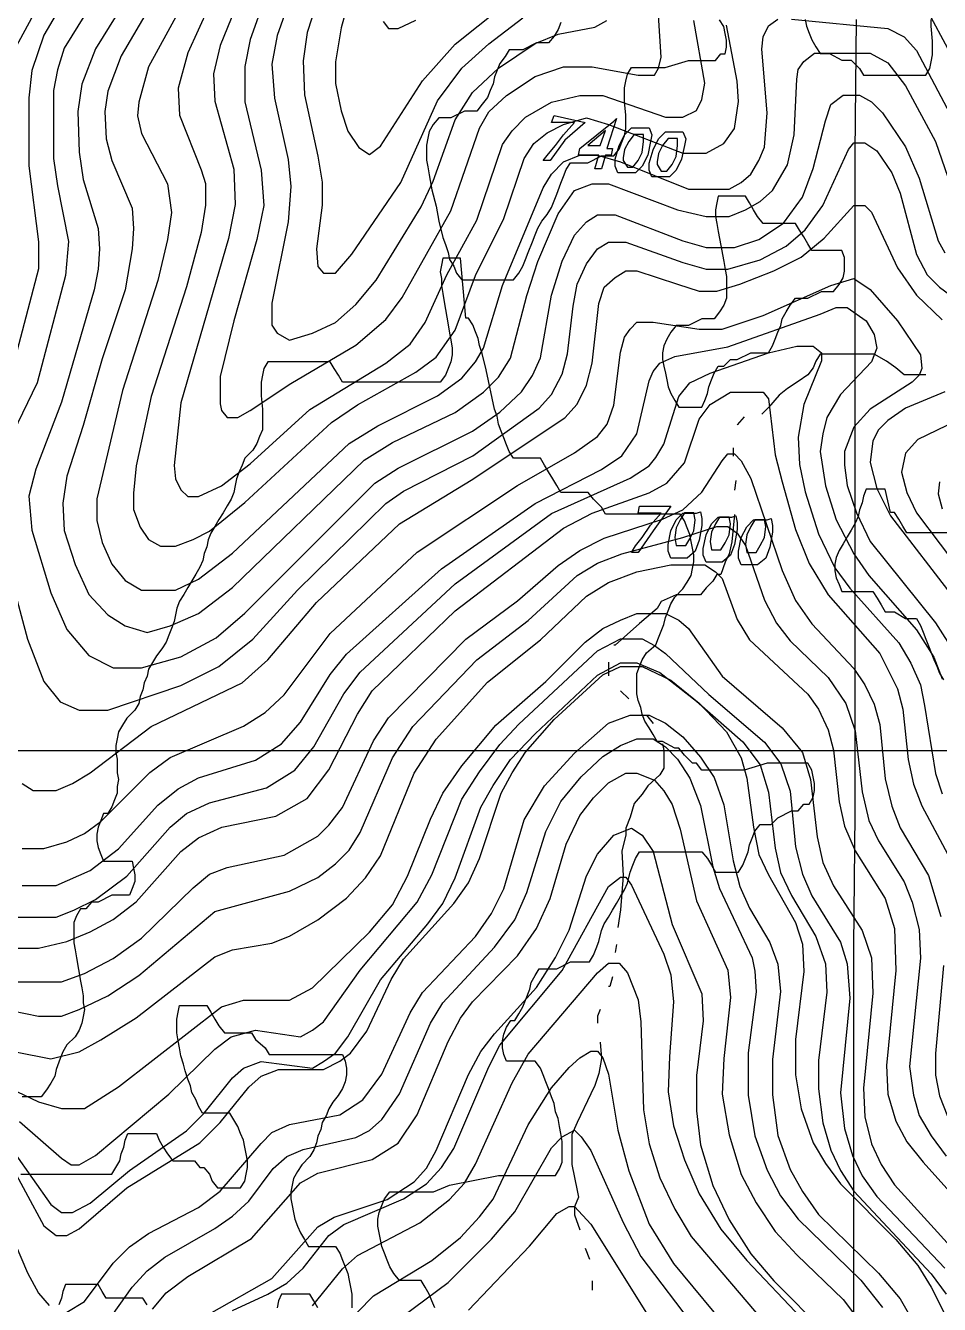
# Model space of a CAD drawing. Extents: x -0.82 to 6.83, y -0.63 to 7.9.
# Drawn here: x 0.4841 to 0.8392, y 3.957 to 4.4541 of the extents above; entities that cross this region are included whole.
import ezdxf

# ---------------------------------------------------------------- set-up
doc = ezdxf.new("R2010")
doc.units = 0
for name, color, linetype in [('Elevations', 7, 'CONTINUOUS'), ('topo', 7, 'CONTINUOUS'), ('topo_grid', 7, 'CONTINUOUS'), ('water', 7, 'CONTINUOUS'), ('white', 7, 'CONTINUOUS')]:
    doc.layers.add(name, color=color, linetype=linetype)

msp = doc.modelspace()

# ---------------------------------------------------------------- linework, layer by layer
at = {"layer": 'Elevations', "color": 1}
for points in [[(0.693703, 4.409595), (0.687903, 4.401657), (0.685268, 4.401657), (0.687376, 4.404303), (0.690012, 4.407478), (0.693175, 4.411711), (0.697394, 4.416474), (0.68843, 4.416474), (0.689485, 4.41912), (0.701611, 4.416474), (0.701611, 4.416474)], [(0.713738, 4.418035), (0.710047, 4.406393), (0.712156, 4.406393), (0.711629, 4.403748), (0.70952, 4.403748), (0.70794, 4.398456), (0.705302, 4.398456), (0.706885, 4.403748), (0.698975, 4.403748), (0.699502, 4.406393), (0.712684, 4.416977)], [(0.702666, 4.407478), (0.707411, 4.407478), (0.70952, 4.413299)], [(0.726392, 4.414357), (0.727448, 4.411711), (0.726921, 4.409066), (0.725866, 4.403774), (0.723757, 4.399541), (0.721122, 4.396895), (0.717431, 4.396895), (0.715322, 4.396895), (0.714269, 4.396895), (0.713213, 4.399541), (0.713213, 4.402186), (0.714795, 4.407478), (0.716904, 4.411711), (0.719539, 4.414357), (0.72323, 4.414357), (0.725339, 4.414357)], [(0.716374, 4.401684), (0.717956, 4.399038), (0.720065, 4.399038), (0.722174, 4.401684), (0.723756, 4.404859), (0.724282, 4.409092), (0.724282, 4.411738), (0.7227, 4.411738), (0.720591, 4.411738), (0.718483, 4.409092), (0.7169, 4.405917), (0.716374, 4.402742)], [(0.739573, 4.41277), (0.740629, 4.410124), (0.740102, 4.407478), (0.739047, 4.402186), (0.736938, 4.397953), (0.734303, 4.395307), (0.730612, 4.395307), (0.728503, 4.395307), (0.72745, 4.395307), (0.726394, 4.397953), (0.726394, 4.400599), (0.727976, 4.405891), (0.730085, 4.410124), (0.73272, 4.41277), (0.736411, 4.41277), (0.73852, 4.41277)], [(0.729556, 4.400123), (0.731136, 4.397477), (0.733244, 4.397477), (0.735353, 4.400123), (0.736935, 4.403298), (0.737462, 4.407531), (0.737462, 4.410177), (0.73588, 4.410177), (0.733771, 4.410177), (0.731662, 4.407531), (0.730083, 4.404356), (0.729556, 4.401181)], [(0.727975, 4.25775), (0.722175, 4.249284), (0.71954, 4.249284), (0.721122, 4.25193), (0.723757, 4.255105), (0.72692, 4.259867), (0.731138, 4.26463), (0.722175, 4.26463), (0.722701, 4.267275), (0.734828, 4.267275), (0.734828, 4.267275)], [(0.746428, 4.265132), (0.746954, 4.262486), (0.746954, 4.259841), (0.745901, 4.25402), (0.744319, 4.249786), (0.741156, 4.247141), (0.737992, 4.247141), (0.735884, 4.247141), (0.73483, 4.247141), (0.733775, 4.249786), (0.733775, 4.252432), (0.73483, 4.257724), (0.736939, 4.261957), (0.739574, 4.264603), (0.743266, 4.264603), (0.744845, 4.264603)], [(0.736938, 4.251956), (0.73852, 4.251956), (0.740629, 4.251956), (0.742211, 4.254602), (0.743793, 4.257777), (0.74432, 4.26201), (0.743793, 4.264656), (0.742211, 4.264656), (0.740102, 4.264656), (0.73852, 4.26201), (0.736938, 4.258835), (0.736411, 4.255131)], [(0.760137, 4.263545), (0.760664, 4.260899), (0.760664, 4.258253), (0.759608, 4.252432), (0.758026, 4.248199), (0.754862, 4.245553), (0.751699, 4.245553), (0.74959, 4.245553), (0.748534, 4.245553), (0.747481, 4.248199), (0.747481, 4.250845), (0.748534, 4.256136), (0.750643, 4.26037), (0.753278, 4.263016), (0.756969, 4.263016), (0.758551, 4.263016)], [(0.750646, 4.250369), (0.752228, 4.250369), (0.754337, 4.250369), (0.755919, 4.253014), (0.757501, 4.256189), (0.75803, 4.260423), (0.757501, 4.263069), (0.755919, 4.263069), (0.75381, 4.263069), (0.752228, 4.260423), (0.750646, 4.257248), (0.750119, 4.253544)], [(0.773845, 4.262486), (0.774372, 4.259841), (0.774372, 4.257195), (0.773319, 4.251374), (0.771736, 4.247141), (0.768573, 4.244495), (0.765409, 4.244495), (0.763301, 4.244495), (0.762245, 4.244495), (0.761192, 4.247141), (0.761192, 4.249786), (0.762245, 4.255078), (0.764354, 4.259311), (0.766992, 4.261957), (0.770682, 4.261957), (0.772264, 4.261957)], [(0.764354, 4.24931), (0.765936, 4.24931), (0.768045, 4.24931), (0.769627, 4.251956), (0.771209, 4.255131), (0.771736, 4.259364), (0.771209, 4.26201), (0.769627, 4.26201), (0.767518, 4.26201), (0.765936, 4.259364), (0.764354, 4.256189), (0.763827, 4.252485)]]:
    msp.add_lwpolyline(points, close=True, dxfattribs=at)
at = {"layer": 'topo', "color": 2}
for points in [[(0.623577, 4.514423), (0.606706, 4.453278), (0.604597, 4.440048), (0.604597, 4.431582), (0.606706, 4.420998), (0.609341, 4.413061), (0.613559, 4.406711), (0.617777, 4.404065), (0.621995, 4.40724), (0.638339, 4.43264), (0.650993, 4.446928), (0.66892, 4.461215)], [(0.518657, 4.476958), (0.499145, 4.44534), (0.49651, 4.436873), (0.494928, 4.428936), (0.494928, 4.402478), (0.49651, 4.391894), (0.500728, 4.370198), (0.499672, 4.356969), (0.4886, 4.315297), (0.475419, 4.287886)], [(0.508111, 4.479445), (0.491235, 4.450446), (0.48649, 4.436688), (0.485434, 4.426105), (0.485434, 4.399646), (0.489125, 4.370119), (0.489125, 4.359536), (0.47858, 4.319478)], [(0.530782, 4.476746), (0.511274, 4.445102), (0.506002, 4.431344), (0.504414, 4.42076), (0.504946, 4.404885), (0.506528, 4.394302), (0.512328, 4.375252), (0.512854, 4.367314), (0.512328, 4.359377), (0.510745, 4.351439), (0.498086, 4.307677), (0.488069, 4.281748), (0.485432, 4.271165), (0.486487, 4.257936), (0.493868, 4.233594), (0.500195, 4.219306), (0.508635, 4.209252), (0.518126, 4.20449), (0.529198, 4.20449), (0.544488, 4.208723), (0.558197, 4.216131), (0.569269, 4.225656), (0.619884, 4.276298), (0.628847, 4.282119), (0.657846, 4.296406), (0.668391, 4.303814), (0.676827, 4.311752), (0.681045, 4.318102), (0.684208, 4.324981), (0.688426, 4.349323), (0.692644, 4.362552), (0.697394, 4.372606), (0.702139, 4.377898), (0.706357, 4.380544), (0.713211, 4.380544), (0.739573, 4.370489), (0.748536, 4.367844), (0.759609, 4.367844), (0.769099, 4.371019), (0.778589, 4.377369), (0.785971, 4.387423), (0.790189, 4.398535), (0.794934, 4.417056), (0.797043, 4.423406), (0.801788, 4.42711), (0.808115, 4.42711), (0.81286, 4.424464), (0.817078, 4.420231), (0.826041, 4.407002), (0.831314, 4.394831), (0.838695, 4.370489), (0.841333, 4.365727)], [(0.541325, 4.476693), (0.521289, 4.44243), (0.516017, 4.428671), (0.514964, 4.420734), (0.515491, 4.41015), (0.517599, 4.401684), (0.525507, 4.383163), (0.526034, 4.375225), (0.525507, 4.367288), (0.522872, 4.351413), (0.513909, 4.324531), (0.506528, 4.298602), (0.500196, 4.279023), (0.498614, 4.26844), (0.49914, 4.257856), (0.503358, 4.244627), (0.508636, 4.232985), (0.516017, 4.225048), (0.522871, 4.220815), (0.531307, 4.218169), (0.54027, 4.220815), (0.551342, 4.225577), (0.564523, 4.235631), (0.615666, 4.285188), (0.626738, 4.292067), (0.650992, 4.303709), (0.662064, 4.311646), (0.667863, 4.317467), (0.672609, 4.324875), (0.678935, 4.349217), (0.683153, 4.362446), (0.691067, 4.380967), (0.697394, 4.389963), (0.704248, 4.392609), (0.710575, 4.392609), (0.737464, 4.382554), (0.748536, 4.379909), (0.757499, 4.379909), (0.763826, 4.382554), (0.769626, 4.385729), (0.774371, 4.389963), (0.780171, 4.400017), (0.782807, 4.411659), (0.783862, 4.433354), (0.784389, 4.437059), (0.786498, 4.440234), (0.790715, 4.443409), (0.797043, 4.443409), (0.806006, 4.443409), (0.812333, 4.443409), (0.819187, 4.439704), (0.826041, 4.430709), (0.837641, 4.409013), (0.846077, 4.384671)], [(0.580867, 4.475238), (0.571377, 4.44878), (0.569269, 4.438196), (0.569269, 4.424438), (0.575596, 4.39798), (0.576649, 4.384221), (0.574014, 4.370992), (0.565051, 4.339374), (0.559778, 4.317679), (0.559778, 4.307095), (0.560307, 4.304449), (0.562416, 4.301804), (0.566634, 4.301804), (0.571379, 4.304449), (0.587196, 4.315033), (0.612505, 4.329849), (0.624103, 4.339904), (0.63043, 4.34837), (0.649412, 4.382131), (0.660483, 4.414278), (0.664175, 4.420628), (0.671029, 4.426978), (0.682101, 4.434386), (0.693177, 4.43809), (0.704249, 4.43809), (0.722175, 4.434915), (0.726393, 4.434915), (0.728502, 4.434915), (0.730084, 4.437561), (0.731137, 4.441795), (0.730084, 4.458199)], [(0.49387, 4.471058), (0.479635, 4.444599)], [(0.559252, 4.470052), (0.547125, 4.443594), (0.543435, 4.429835), (0.543962, 4.419252), (0.552398, 4.398085), (0.55398, 4.392794), (0.55398, 4.384327), (0.552398, 4.373744), (0.546598, 4.352577), (0.53289, 4.309873), (0.52709, 4.282965), (0.526034, 4.272382), (0.526034, 4.266032), (0.528672, 4.259153), (0.531835, 4.25439), (0.53658, 4.251744), (0.54238, 4.251744), (0.549234, 4.25439), (0.555561, 4.257565), (0.569269, 4.268678), (0.603013, 4.299766), (0.613031, 4.306645), (0.635702, 4.319345), (0.643611, 4.325166), (0.650993, 4.33575), (0.658901, 4.356916), (0.669973, 4.379141), (0.677882, 4.402425), (0.681573, 4.408245), (0.686845, 4.412479), (0.693176, 4.415654), (0.70214, 4.4183), (0.710576, 4.415654), (0.739574, 4.404541), (0.748537, 4.404541), (0.755391, 4.408245), (0.759609, 4.414066), (0.761191, 4.42465), (0.760665, 4.432587), (0.756447, 4.454283)], [(0.570853, 4.473862), (0.559781, 4.446451), (0.557146, 4.435339), (0.557672, 4.424755), (0.565053, 4.398297), (0.56558, 4.384539), (0.562942, 4.37131), (0.544489, 4.307519), (0.541853, 4.283177), (0.54238, 4.277885), (0.544489, 4.273652), (0.547124, 4.271006), (0.551344, 4.271006), (0.560307, 4.275239), (0.571379, 4.283706), (0.594578, 4.304873), (0.624104, 4.322864), (0.633594, 4.330273), (0.639394, 4.338739), (0.64783, 4.35726), (0.659429, 4.378427), (0.669447, 4.407954), (0.673137, 4.413246), (0.67841, 4.418538), (0.688427, 4.424359), (0.699504, 4.427004), (0.708467, 4.427004), (0.73272, 4.418538), (0.739575, 4.418538), (0.744847, 4.421184), (0.746956, 4.425417), (0.748009, 4.431767), (0.743792, 4.456109)], [(0.590361, 4.4741), (0.581925, 4.450288), (0.579816, 4.439175), (0.580869, 4.425946), (0.586142, 4.402134), (0.587195, 4.39155), (0.586142, 4.377792), (0.579815, 4.346174), (0.579815, 4.337708), (0.581924, 4.334533), (0.586669, 4.331887), (0.595632, 4.334533), (0.604595, 4.338766), (0.612504, 4.345645), (0.620413, 4.35517), (0.637812, 4.383639), (0.642557, 4.393693), (0.650993, 4.417506), (0.657847, 4.428089), (0.667865, 4.437614), (0.6821, 4.447139), (0.691068, 4.450843), (0.705303, 4.453489), (0.710049, 4.456135)], [(0.600908, 4.474259), (0.593526, 4.451505), (0.591943, 4.440392), (0.59247, 4.427163), (0.597743, 4.403351), (0.599325, 4.393296), (0.599325, 4.384301), (0.597216, 4.367367), (0.597743, 4.360488), (0.599851, 4.357842), (0.604596, 4.357842), (0.610923, 4.365251), (0.629905, 4.393191), (0.64414, 4.424835), (0.653631, 4.437535), (0.664176, 4.44706), (0.677357, 4.457114)], [(0.547654, 4.467115), (0.531836, 4.438117), (0.528146, 4.424359), (0.527619, 4.419067), (0.529199, 4.412188), (0.539217, 4.392609), (0.540799, 4.381496), (0.539217, 4.370913), (0.535526, 4.355038), (0.521818, 4.312334), (0.5118, 4.270159), (0.5118, 4.261693), (0.513908, 4.253226), (0.517599, 4.244759), (0.522871, 4.238409), (0.529198, 4.234705), (0.536054, 4.234705), (0.54238, 4.234705), (0.551344, 4.238939), (0.564525, 4.248993), (0.609867, 4.291696), (0.62094, 4.298576), (0.644138, 4.310217), (0.653629, 4.317096), (0.658901, 4.323446), (0.662064, 4.328738), (0.669446, 4.35308), (0.685263, 4.391048), (0.688427, 4.396339), (0.693176, 4.401102), (0.699503, 4.403748), (0.706357, 4.403748), (0.71532, 4.401102), (0.741683, 4.390518), (0.750646, 4.390518), (0.7575, 4.390518), (0.762246, 4.393164), (0.765936, 4.396339), (0.769099, 4.401631), (0.771208, 4.406923), (0.772264, 4.420152), (0.770155, 4.445023), (0.770682, 4.449785), (0.77279, 4.454018), (0.776481, 4.456664)], [(0.623049, 4.455659), (0.625158, 4.453013), (0.628849, 4.453013), (0.635703, 4.456188)], [(0.781753, 4.456664), (0.819187, 4.45296), (0.825514, 4.449785), (0.83026, 4.444493), (0.84555, 4.415495)], [(0.835007, 4.459045), (0.849769, 4.431635)], [(0.47331, 4.258253), (0.484909, 4.215549), (0.491236, 4.199145), (0.497564, 4.191208), (0.504949, 4.188033), (0.516021, 4.188033), (0.544492, 4.197558), (0.559255, 4.204966), (0.572436, 4.215549), (0.589835, 4.234599), (0.624106, 4.26836), (0.63096, 4.273123), (0.65785, 4.286881), (0.683685, 4.305402), (0.68843, 4.310694), (0.692648, 4.318631), (0.694762, 4.326569), (0.696871, 4.345089), (0.698453, 4.353556), (0.702144, 4.361494), (0.706362, 4.367314), (0.71058, 4.36996), (0.717431, 4.36996), (0.739575, 4.362023), (0.748539, 4.359377), (0.756974, 4.359377), (0.769628, 4.363081), (0.779646, 4.368373), (0.787027, 4.374723), (0.793882, 4.384248), (0.803899, 4.405944), (0.806008, 4.408589), (0.810226, 4.408589), (0.814971, 4.405414), (0.820771, 4.396948), (0.823935, 4.38901), (0.830262, 4.365198), (0.834479, 4.35726), (0.839225, 4.352498), (0.845552, 4.347735)], [(0.482798, 4.159458), (0.487016, 4.156812), (0.491234, 4.156812), (0.495979, 4.156812), (0.502306, 4.159458), (0.509165, 4.163691), (0.532891, 4.181683), (0.568216, 4.198616), (0.578234, 4.207612), (0.597215, 4.229837), (0.629377, 4.260423), (0.657321, 4.277356), (0.693705, 4.301698), (0.69845, 4.306989), (0.702141, 4.314398), (0.70425, 4.322864), (0.706885, 4.346148), (0.708994, 4.352498), (0.713212, 4.356202), (0.71743, 4.358848), (0.721648, 4.358848), (0.737465, 4.353556), (0.745901, 4.35091), (0.752755, 4.35091), (0.761719, 4.353556), (0.7749, 4.358848), (0.785445, 4.364139), (0.794408, 4.371548), (0.806007, 4.384248), (0.808115, 4.384248), (0.810224, 4.384248), (0.812859, 4.381602), (0.822877, 4.359906), (0.830259, 4.349323), (0.840276, 4.339798)], [(0.482798, 4.134164), (0.491234, 4.134164), (0.500197, 4.136809), (0.507056, 4.139984), (0.513383, 4.144747), (0.532364, 4.163797), (0.540273, 4.169618), (0.568745, 4.181789), (0.577181, 4.18708), (0.584561, 4.193959), (0.602487, 4.217772), (0.636232, 4.24939), (0.675248, 4.275319), (0.697396, 4.288019), (0.706359, 4.294369), (0.710051, 4.299131), (0.712686, 4.30654), (0.715321, 4.327177), (0.716903, 4.332998), (0.719012, 4.336173), (0.721647, 4.338819), (0.727974, 4.338819), (0.7459, 4.336173), (0.754864, 4.336173), (0.770682, 4.341465), (0.797044, 4.353106), (0.806006, 4.355752), (0.812334, 4.351519), (0.822879, 4.339348), (0.831842, 4.326119), (0.832368, 4.320827), (0.831315, 4.318181), (0.82868, 4.315535), (0.812335, 4.304952), (0.806008, 4.298073), (0.802317, 4.288548), (0.802317, 4.283256), (0.803372, 4.275319), (0.807063, 4.264735), (0.812335, 4.253623), (0.837643, 4.222005), (0.846079, 4.208776)], [(0.482795, 4.119823), (0.495976, 4.119823), (0.509162, 4.125644), (0.520234, 4.134111), (0.535524, 4.151044), (0.543433, 4.157394), (0.551341, 4.161627), (0.573486, 4.168506), (0.583503, 4.174856), (0.590885, 4.183323), (0.602484, 4.201844), (0.608811, 4.209781), (0.645718, 4.242987), (0.682098, 4.268387), (0.707938, 4.281616), (0.715846, 4.286908), (0.721646, 4.295374), (0.726391, 4.316012), (0.727973, 4.319716), (0.730608, 4.322891), (0.736408, 4.325537), (0.75697, 4.329241), (0.792823, 4.341941), (0.79915, 4.344587), (0.803368, 4.344587), (0.81075, 4.339295), (0.813913, 4.334003), (0.814966, 4.328712), (0.812858, 4.32342), (0.800732, 4.31072), (0.795459, 4.301724), (0.793879, 4.295374), (0.792823, 4.288495), (0.794932, 4.275266), (0.79915, 4.262037), (0.806004, 4.248808), (0.811804, 4.240341), (0.830258, 4.219174), (0.837112, 4.208591), (0.840275, 4.200124)], [(0.480162, 4.107546), (0.495978, 4.107546), (0.502832, 4.110192), (0.511273, 4.114426), (0.5234, 4.123421), (0.540271, 4.142471), (0.546598, 4.147763), (0.555561, 4.151996), (0.577707, 4.157817), (0.588778, 4.164696), (0.596159, 4.173692), (0.60776, 4.19433), (0.614087, 4.202796), (0.650994, 4.23706), (0.688428, 4.264471), (0.719012, 4.278229), (0.726393, 4.282992), (0.729029, 4.286167), (0.732193, 4.291458), (0.737993, 4.309979), (0.742211, 4.315271), (0.750119, 4.318975), (0.772791, 4.326913), (0.783863, 4.329558), (0.79019, 4.329558), (0.793353, 4.326913), (0.793353, 4.323738), (0.786499, 4.306804), (0.78439, 4.294104), (0.784916, 4.283521), (0.787025, 4.272938), (0.792297, 4.256533), (0.798624, 4.243304), (0.804424, 4.235367), (0.823405, 4.2142), (0.82815, 4.206263), (0.831841, 4.197796), (0.833423, 4.189858), (0.83764, 4.1634), (0.840278, 4.155463)], [(0.478055, 4.095455), (0.489127, 4.095455), (0.500199, 4.098101), (0.509167, 4.101805), (0.51813, 4.106568), (0.527093, 4.113447), (0.544492, 4.133026), (0.551346, 4.138318), (0.560311, 4.142551), (0.581399, 4.146784), (0.593526, 4.153663), (0.601962, 4.164776), (0.613034, 4.186472), (0.618834, 4.195468), (0.650996, 4.226583), (0.69318, 4.258729), (0.704252, 4.26455), (0.726396, 4.272488), (0.73325, 4.276192), (0.740105, 4.284129), (0.745904, 4.301063), (0.750122, 4.306884), (0.758031, 4.311646), (0.768049, 4.311646), (0.770685, 4.311646), (0.772793, 4.309), (0.775429, 4.287304), (0.778064, 4.276721), (0.783337, 4.2582), (0.788609, 4.244971), (0.795991, 4.2328), (0.816026, 4.210046), (0.82288, 4.196288), (0.824989, 4.18835), (0.827098, 4.168771), (0.829206, 4.159246), (0.832369, 4.150779), (0.843442, 4.130142)], [(0.841331, 4.311752), (0.826041, 4.305402), (0.819186, 4.300639), (0.815496, 4.296935), (0.813388, 4.292702), (0.812332, 4.284235), (0.814967, 4.274181), (0.82024, 4.263598), (0.84502, 4.231424)], [(0.860313, 4.307519), (0.830788, 4.293231), (0.826042, 4.287939), (0.824462, 4.280531), (0.826571, 4.272594), (0.830261, 4.264656), (0.848715, 4.240314)], [(0.480164, 4.082411), (0.489127, 4.082411), (0.49809, 4.082411), (0.507058, 4.085586), (0.51813, 4.091407), (0.529202, 4.099344), (0.549237, 4.118924), (0.555564, 4.124215), (0.562418, 4.126861), (0.584563, 4.131624), (0.597744, 4.139032), (0.601962, 4.143265), (0.607234, 4.150144), (0.619361, 4.176074), (0.625161, 4.185069), (0.655214, 4.215655), (0.675249, 4.230472), (0.691071, 4.24423), (0.699507, 4.250051), (0.708997, 4.254814), (0.731669, 4.262222), (0.739577, 4.265926), (0.746959, 4.272805), (0.754867, 4.284976), (0.756976, 4.287622), (0.759613, 4.287622), (0.762249, 4.284976), (0.765939, 4.278097), (0.778065, 4.242246), (0.783339, 4.230604), (0.789666, 4.221608), (0.806009, 4.204146), (0.810227, 4.197796), (0.813919, 4.190388), (0.816027, 4.18245), (0.818136, 4.161283), (0.820771, 4.1507), (0.823935, 4.142233), (0.835007, 4.123713), (0.839752, 4.107838)], [(0.839226, 4.276827), (0.8387, 4.272064), (0.840282, 4.266244)], [(0.473835, 4.072172), (0.489125, 4.068997), (0.498088, 4.068997), (0.504947, 4.071643), (0.516019, 4.076934), (0.528146, 4.084872), (0.557671, 4.109743), (0.58667, 4.11768), (0.597742, 4.122972), (0.604596, 4.128263), (0.609869, 4.133555), (0.614087, 4.140434), (0.62674, 4.169433), (0.634649, 4.181603), (0.65943, 4.207533), (0.679465, 4.222878), (0.69845, 4.240341), (0.706359, 4.245103), (0.715849, 4.248808), (0.739575, 4.255158), (0.752756, 4.259391), (0.756974, 4.259391), (0.760665, 4.256745), (0.763829, 4.251983), (0.77121, 4.230816), (0.775955, 4.22182), (0.781228, 4.214941), (0.795991, 4.200653), (0.802845, 4.190599), (0.806536, 4.180016), (0.809171, 4.156203), (0.811806, 4.145091), (0.815497, 4.137153), (0.825514, 4.121278), (0.828678, 4.113341), (0.831314, 4.102758), (0.83184, 4.091645), (0.827622, 4.04947), (0.829204, 4.038358), (0.831313, 4.03042), (0.836058, 4.022483), (0.841858, 4.014545)], [(0.480161, 4.055106), (0.493869, 4.05246), (0.504946, 4.055106), (0.513382, 4.059869), (0.52709, 4.068335), (0.55767, 4.092148), (0.564525, 4.094794), (0.579815, 4.097439), (0.586669, 4.100085), (0.597741, 4.106435), (0.608813, 4.114902), (0.616195, 4.122839), (0.621994, 4.131306), (0.635175, 4.163479), (0.643611, 4.176709), (0.663647, 4.198934), (0.684209, 4.215338), (0.70214, 4.232271), (0.710576, 4.237563), (0.721648, 4.241796), (0.734829, 4.244442), (0.74801, 4.244442), (0.752228, 4.241796), (0.754866, 4.23915), (0.760665, 4.223275), (0.76541, 4.215338), (0.788082, 4.194171), (0.7923, 4.18835), (0.795991, 4.180413), (0.798099, 4.172475), (0.800208, 4.152367), (0.802317, 4.142842), (0.806535, 4.133317), (0.818134, 4.114796), (0.821825, 4.103154), (0.822351, 4.08675), (0.818661, 4.049867), (0.819187, 4.038755), (0.82235, 4.028171), (0.826568, 4.020234), (0.832895, 4.012296), (0.869803, 3.971154)], [(0.478052, 4.04103), (0.489124, 4.035739), (0.498087, 4.033093), (0.507055, 4.033093), (0.520236, 4.041559), (0.560307, 4.072648), (0.568743, 4.075294), (0.586669, 4.075294), (0.595632, 4.080056), (0.617776, 4.101752), (0.626739, 4.112335), (0.632539, 4.123448), (0.641502, 4.145673), (0.646248, 4.155727), (0.653629, 4.16631), (0.66681, 4.182185), (0.686318, 4.199119), (0.701613, 4.214465), (0.708467, 4.219756), (0.715321, 4.222931), (0.721648, 4.225577), (0.73272, 4.225577), (0.737993, 4.222931), (0.741683, 4.219756), (0.754864, 4.201235), (0.778063, 4.181127), (0.785972, 4.171602), (0.789135, 4.161019), (0.791773, 4.138794), (0.793881, 4.12874), (0.798099, 4.119744), (0.809172, 4.102281), (0.812861, 4.091698), (0.813391, 4.07794), (0.8097, 4.041057), (0.810226, 4.029944), (0.812861, 4.019361), (0.816553, 4.011423), (0.821824, 4.003486), (0.846078, 3.976578)], [(0.481744, 4.028145), (0.498088, 4.013858), (0.501779, 4.011212), (0.504947, 4.011212), (0.511274, 4.014916), (0.539745, 4.038728), (0.557671, 4.056191), (0.563998, 4.060953), (0.573489, 4.063599), (0.590888, 4.060953), (0.595633, 4.063599), (0.599851, 4.066774), (0.614087, 4.086883), (0.636231, 4.113341), (0.642031, 4.123924), (0.65363, 4.153452), (0.660484, 4.164035), (0.668393, 4.174618), (0.675774, 4.182556), (0.706359, 4.211025), (0.715322, 4.215788), (0.723758, 4.215788), (0.728503, 4.213142), (0.732721, 4.209967), (0.749593, 4.194092), (0.77121, 4.175571), (0.777537, 4.167104), (0.781228, 4.156521), (0.783337, 4.134825), (0.785972, 4.124242), (0.789663, 4.115775), (0.800735, 4.097783), (0.80337, 4.089317), (0.804426, 4.076088), (0.800735, 4.039178), (0.802317, 4.02542), (0.80548, 4.014836), (0.809171, 4.006899), (0.81497, 3.998961), (0.841333, 3.971021)], [(0.479635, 4.015974), (0.49387, 3.995866), (0.498088, 3.992691), (0.502306, 3.992691), (0.509165, 3.996395), (0.524455, 4.009095), (0.546599, 4.024441), (0.553453, 4.03132), (0.564526, 4.045078), (0.568744, 4.048783), (0.575598, 4.051428), (0.595633, 4.048783), (0.599851, 4.051428), (0.604596, 4.054603), (0.609341, 4.060953), (0.621995, 4.083178), (0.640449, 4.104874), (0.646249, 4.112812), (0.650994, 4.122866), (0.661011, 4.150277), (0.665757, 4.158743), (0.672611, 4.168798), (0.682101, 4.178852), (0.706359, 4.201606), (0.715322, 4.206368), (0.721649, 4.206368), (0.730612, 4.202664), (0.744848, 4.191552), (0.762774, 4.175677), (0.769628, 4.166681), (0.772792, 4.156098), (0.775427, 4.134402), (0.777536, 4.124877), (0.781754, 4.115881), (0.791244, 4.100006), (0.794935, 4.089423), (0.795462, 4.07831), (0.792299, 4.051852), (0.792299, 4.040739), (0.793878, 4.02751), (0.797042, 4.016927), (0.800733, 4.008989), (0.806005, 4.001052), (0.836058, 3.968878), (0.841858, 3.960941)], [(0.476999, 4.013937), (0.491234, 3.987479), (0.495979, 3.983774), (0.500197, 3.983774), (0.504947, 3.98642), (0.523401, 4.002295), (0.551872, 4.019758), (0.55978, 4.027695), (0.570852, 4.041454), (0.575598, 4.045687), (0.582452, 4.048333), (0.599851, 4.048333), (0.606178, 4.051508), (0.610396, 4.054683), (0.616723, 4.063149), (0.626213, 4.083258), (0.630958, 4.091195), (0.650466, 4.112891), (0.656266, 4.120829), (0.660484, 4.130354), (0.66892, 4.155754), (0.673138, 4.163691), (0.678411, 4.171629), (0.689483, 4.184329), (0.708468, 4.201791), (0.715322, 4.204966), (0.723758, 4.204966), (0.73483, 4.199674), (0.745902, 4.190679), (0.756447, 4.179566), (0.762247, 4.169512), (0.764356, 4.161574), (0.766991, 4.142524), (0.7691, 4.131941), (0.772791, 4.124004), (0.783336, 4.105483), (0.785972, 4.097016), (0.786498, 4.086433), (0.783335, 4.059974), (0.783335, 4.046216), (0.785444, 4.032987), (0.790189, 4.019758), (0.794934, 4.01182), (0.800734, 4.003883), (0.822351, 3.982187), (0.830787, 3.972133), (0.836059, 3.963666), (0.845549, 3.944616)], [(0.500196, 3.953903), (0.507055, 3.958136), (0.518127, 3.972953), (0.524454, 3.979303), (0.531835, 3.984595), (0.551343, 3.994649), (0.559779, 4.000999), (0.575597, 4.01952), (0.579815, 4.023753), (0.586669, 4.026928), (0.606177, 4.030632), (0.61514, 4.036453), (0.622522, 4.046507), (0.633594, 4.07032), (0.638339, 4.078257), (0.658901, 4.099953), (0.665228, 4.108949), (0.669974, 4.118474), (0.677882, 4.145355), (0.685791, 4.158585), (0.697395, 4.171285), (0.710576, 4.182926), (0.719012, 4.186101), (0.726393, 4.186101), (0.73272, 4.182926), (0.739574, 4.177635), (0.746428, 4.169697), (0.751701, 4.16176), (0.755392, 4.151176), (0.759082, 4.12948), (0.76172, 4.119426), (0.76541, 4.11096), (0.773319, 4.09773), (0.776483, 4.089264), (0.777536, 4.07868), (0.774373, 4.052222), (0.774373, 4.038464), (0.776481, 4.022589), (0.781226, 4.00936), (0.785972, 4.000893), (0.792298, 3.991897), (0.815497, 3.969143), (0.823933, 3.959089), (0.83026, 3.947976)], [(0.515492, 3.949431), (0.525509, 3.963719), (0.531309, 3.970069), (0.538163, 3.975361), (0.557671, 3.986473), (0.564526, 3.991236), (0.570852, 3.997056), (0.580343, 4.009756), (0.585615, 4.014519), (0.591942, 4.017165), (0.612505, 4.021927), (0.617777, 4.024573), (0.622523, 4.028806), (0.629377, 4.038861), (0.641503, 4.066271), (0.646249, 4.074209), (0.666284, 4.095905), (0.674193, 4.106488), (0.678938, 4.117071), (0.686319, 4.140884), (0.692119, 4.152526), (0.700032, 4.162051), (0.708468, 4.169988), (0.715322, 4.174221), (0.721649, 4.176867), (0.727976, 4.176867), (0.732721, 4.173692), (0.737466, 4.16893), (0.742212, 4.161521), (0.746429, 4.150938), (0.751175, 4.127126), (0.75381, 4.118659), (0.766465, 4.091777), (0.767518, 4.086486), (0.768044, 4.078548), (0.764881, 4.054736), (0.764881, 4.038331), (0.767516, 4.022456), (0.772261, 4.009227), (0.777534, 3.999173), (0.784388, 3.990177), (0.808641, 3.966365), (0.817077, 3.955781)], [(0.533418, 3.955067), (0.538691, 3.961417), (0.547127, 3.967767), (0.571907, 3.982584), (0.590888, 4.00428), (0.597742, 4.007984), (0.618832, 4.013275), (0.62885, 4.019625), (0.636231, 4.030738), (0.648358, 4.059207), (0.653103, 4.068203), (0.657848, 4.074553), (0.675247, 4.092545), (0.682629, 4.103128), (0.687901, 4.11477), (0.694232, 4.135936), (0.699505, 4.147049), (0.704777, 4.153928), (0.710577, 4.159749), (0.717431, 4.163453), (0.721649, 4.163453), (0.728503, 4.160807), (0.732194, 4.156574), (0.735357, 4.151282), (0.738521, 4.141757), (0.744848, 4.113817), (0.756974, 4.086909), (0.75803, 4.076326), (0.755394, 4.052513), (0.754868, 4.038755), (0.757503, 4.02288), (0.762248, 4.007534), (0.768048, 3.996421), (0.775429, 3.985309), (0.783865, 3.976313), (0.801791, 3.958851), (0.810227, 3.947738)], [(0.555562, 3.953294), (0.579816, 3.967053), (0.597742, 3.987161), (0.604069, 3.990865), (0.624632, 3.997744), (0.635176, 4.004624), (0.639922, 4.009915), (0.643612, 4.016794), (0.656266, 4.046322), (0.661011, 4.055318), (0.666284, 4.062197), (0.682629, 4.080189), (0.69001, 4.09183), (0.695287, 4.102414), (0.702141, 4.12358), (0.706359, 4.132047), (0.712686, 4.139455), (0.71954, 4.142101), (0.723758, 4.139455), (0.727976, 4.133105), (0.735357, 4.104636), (0.746957, 4.077754), (0.747484, 4.067171), (0.744848, 4.046004), (0.744848, 4.032246), (0.746431, 4.019017), (0.751177, 4.003142), (0.757504, 3.989913), (0.76594, 3.976684), (0.774903, 3.9661), (0.794938, 3.945992)], [(0.564526, 3.95467), (0.578234, 3.96102), (0.585615, 3.965254), (0.591942, 3.971074), (0.60196, 3.983774), (0.60776, 3.988008), (0.630958, 3.998062), (0.639922, 4.003883), (0.645721, 4.010233), (0.650466, 4.017641), (0.664175, 4.049285), (0.668393, 4.057752), (0.692646, 4.08675), (0.710577, 4.119426), (0.715322, 4.12313), (0.717431, 4.12313), (0.719539, 4.119955), (0.732193, 4.093074), (0.734829, 4.085136), (0.735884, 4.074553), (0.734302, 4.053386), (0.733776, 4.039628), (0.735884, 4.026399), (0.740102, 4.01317), (0.745901, 3.99994), (0.754337, 3.986182), (0.764355, 3.974011), (0.785445, 3.951786)], [(0.595632, 3.956469), (0.607231, 3.970757), (0.613031, 3.976049), (0.637285, 3.988749), (0.648884, 3.997744), (0.654683, 4.004094), (0.658901, 4.011503), (0.673137, 4.043147), (0.679464, 4.054259), (0.706358, 4.085904), (0.710576, 4.089608), (0.712685, 4.089608), (0.714794, 4.089608), (0.717957, 4.085904), (0.722175, 4.07532), (0.72323, 4.066854), (0.724283, 4.03259), (0.726392, 4.019361), (0.73061, 4.006132), (0.73641, 3.993961), (0.742737, 3.983378), (0.773317, 3.947526)], [(0.840805, 4.088788), (0.837643, 4.054524), (0.837643, 4.046057), (0.839225, 4.03812), (0.842388, 4.030182)], [(0.613032, 3.953929), (0.619359, 3.960279), (0.642031, 3.974038), (0.653103, 3.983034), (0.660484, 3.990971), (0.665757, 3.99785), (0.679465, 4.026849), (0.688428, 4.041136), (0.695287, 4.049074), (0.699505, 4.052778), (0.703723, 4.055424), (0.706358, 4.055424), (0.708467, 4.052778), (0.710575, 4.046428), (0.714267, 4.024732), (0.718485, 4.008857), (0.726392, 3.988219), (0.735884, 3.972874), (0.759081, 3.944934)], [(0.626212, 3.949035), (0.648357, 3.965439), (0.665229, 3.982372), (0.674192, 3.992955), (0.688428, 4.017826), (0.692646, 4.02206), (0.697395, 4.024705), (0.700031, 4.02206), (0.703722, 4.016768), (0.716376, 3.988828), (0.72323, 3.975599), (0.744847, 3.94713)], [(0.473307, 3.99613), (0.484906, 3.969249), (0.489124, 3.961311), (0.493342, 3.956549)], [(0.656264, 3.954776), (0.679991, 3.979647), (0.690536, 3.992347), (0.695285, 3.994993), (0.697394, 3.994993), (0.703721, 3.988114), (0.733774, 3.940145)]]:
    msp.add_lwpolyline(points, dxfattribs=at)
at = {"layer": 'topo_grid', "color": 7}
for points in [[(0.805475, 3.653627), (0.805474, 3.684636), (0.805474, 3.73578), (0.805474, 3.787454), (0.806001, 3.839127), (0.806001, 3.890271), (0.806001, 3.941944), (0.806001, 3.993088), (0.806001, 4.044734), (0.806001, 4.096408), (0.806528, 4.147551), (0.806528, 4.199225), (0.806528, 4.250369), (0.806528, 4.302042), (0.806528, 4.353715), (0.806528, 4.404859), (0.807054, 4.456532)], [(0.069956, 4.172343), (0.107391, 4.172343), (0.144302, 4.172343), (0.181737, 4.172343), (0.219171, 4.172343), (0.256078, 4.172343), (0.293513, 4.172343), (0.330424, 4.172343), (0.367859, 4.172343), (0.404766, 4.172343), (0.4422, 4.172343), (0.479635, 4.172343), (0.516546, 4.172343), (0.553981, 4.172343), (0.590888, 4.172343), (0.628322, 4.172343), (0.665229, 4.172343), (0.702668, 4.172343), (0.739575, 4.172343), (0.77701, 4.172343), (0.814444, 4.172343), (0.851351, 4.172343)]]:
    msp.add_lwpolyline(points, dxfattribs=at)
at = {"layer": 'water', "color": 4}
for points in [[(0.833954, 4.318393), (0.829208, 4.318393), (0.825518, 4.318393), (0.822354, 4.321039), (0.818664, 4.323685), (0.813918, 4.32633), (0.811283, 4.32633), (0.809174, 4.32633), (0.806539, 4.32633), (0.800739, 4.32633), (0.797046, 4.32633), (0.794411, 4.32633), (0.792831, 4.32633), (0.791249, 4.323685), (0.790193, 4.321039), (0.788084, 4.318393), (0.784395, 4.315747), (0.780176, 4.313101), (0.777012, 4.310455), (0.772794, 4.305693), (0.770159, 4.303047)], [(0.763301, 4.302042), (0.760666, 4.298867), (0.760666, 4.298867)], [(0.759083, 4.289924), (0.759083, 4.289924), (0.759083, 4.286749)], [(0.760138, 4.27725), (0.760138, 4.27725), (0.759612, 4.273546), (0.759612, 4.273546)], [(0.75961, 4.264074), (0.759083, 4.258782), (0.758557, 4.253491), (0.757504, 4.248728), (0.755922, 4.245553), (0.75434, 4.240791), (0.752757, 4.240791), (0.751178, 4.238145), (0.74854, 4.235499), (0.746431, 4.232853), (0.742213, 4.232853), (0.736941, 4.232853), (0.731141, 4.230207), (0.729559, 4.227561), (0.722705, 4.221741), (0.713215, 4.213274), (0.712688, 4.213274)], [(0.710575, 4.206606), (0.710575, 4.203961), (0.710575, 4.201315)], [(0.715321, 4.195547), (0.718484, 4.192372)], [(0.724811, 4.186048), (0.725337, 4.186048), (0.727975, 4.182873)], [(0.731665, 4.174962), (0.732192, 4.172316), (0.732192, 4.169671), (0.732192, 4.165437), (0.730609, 4.162791), (0.725865, 4.158558), (0.723756, 4.155383), (0.720592, 4.151679), (0.719009, 4.146387), (0.717427, 4.142154), (0.717427, 4.139508), (0.715845, 4.133158), (0.716372, 4.123633), (0.715319, 4.110404), (0.714263, 4.103525), (0.714263, 4.103525)], [(0.713739, 4.096937), (0.713739, 4.096937), (0.713212, 4.093762)], [(0.712157, 4.08429), (0.711104, 4.080585), (0.710577, 4.080585)], [(0.707412, 4.071643), (0.706356, 4.068997), (0.706356, 4.066351)], [(0.707412, 4.058969), (0.707938, 4.052619), (0.706883, 4.046798), (0.705301, 4.042036), (0.703718, 4.038861), (0.698445, 4.027748), (0.696337, 4.022986), (0.696337, 4.02034), (0.696337, 4.017165), (0.696337, 4.011344), (0.698445, 4.00129), (0.698974, 3.998644), (0.697392, 3.99494), (0.697392, 3.991765), (0.699501, 3.985944)], [(0.701612, 3.978827), (0.703194, 3.974593)], [(0.704248, 3.96618), (0.704248, 3.96618), (0.704248, 3.962475)]]:
    msp.add_lwpolyline(points, dxfattribs=at)
at = {"layer": 'white', "color": 7}
for points in [[(0.692117, 4.455315), (0.691064, 4.452669), (0.689482, 4.450023), (0.687373, 4.447377), (0.684738, 4.447377), (0.682629, 4.447377), (0.677357, 4.444731), (0.67472, 4.444731), (0.672084, 4.444731), (0.670502, 4.442086), (0.668393, 4.43944), (0.66734, 4.436794), (0.666285, 4.434148), (0.665758, 4.431502), (0.664705, 4.428856), (0.663649, 4.426211), (0.661541, 4.423565), (0.659432, 4.420919), (0.657323, 4.420919), (0.654688, 4.420919), (0.649416, 4.418273), (0.646778, 4.418273), (0.644669, 4.418273), (0.64256, 4.415627), (0.640978, 4.412981), (0.640452, 4.410336), (0.639925, 4.40769), (0.639925, 4.405044), (0.639925, 4.401869), (0.640452, 4.399223), (0.640978, 4.396048), (0.642031, 4.390227), (0.643614, 4.383877), (0.644669, 4.378056), (0.646251, 4.371706), (0.647307, 4.369061), (0.64836, 4.365886), (0.648887, 4.36324), (0.650469, 4.360594), (0.651525, 4.357948), (0.653633, 4.355302), (0.655742, 4.355302), (0.657851, 4.355302), (0.660489, 4.355302), (0.663124, 4.355302), (0.665759, 4.355302), (0.668394, 4.355302), (0.671032, 4.355302), (0.673668, 4.355302), (0.675776, 4.357948), (0.677358, 4.360594), (0.678412, 4.36324), (0.679467, 4.365886), (0.681049, 4.370119), (0.682105, 4.372765), (0.683158, 4.375411), (0.68474, 4.378056), (0.686849, 4.380702), (0.688431, 4.383348), (0.689484, 4.385994), (0.69054, 4.38864), (0.692122, 4.392873), (0.693178, 4.395519), (0.694231, 4.398165), (0.695813, 4.400811), (0.697922, 4.400811), (0.700031, 4.400811), (0.702666, 4.400811), (0.707939, 4.403456), (0.710574, 4.403456), (0.712683, 4.403456), (0.714791, 4.406102), (0.715844, 4.408748), (0.7169, 4.411394), (0.717427, 4.41404), (0.717427, 4.416686), (0.717427, 4.419331), (0.7169, 4.424623), (0.7169, 4.427269), (0.7169, 4.429915), (0.717427, 4.432561), (0.717953, 4.435206), (0.719538, 4.437852), (0.721647, 4.437852), (0.724285, 4.437852), (0.72692, 4.437852), (0.729555, 4.437852), (0.732718, 4.437852), (0.741682, 4.440498), (0.744318, 4.440498), (0.74748, 4.440498), (0.750118, 4.440498), (0.752227, 4.440498), (0.754338, 4.443144), (0.755918, 4.443144), (0.756445, 4.44579), (0.756445, 4.448436), (0.755918, 4.451081), (0.755392, 4.453727), (0.753809, 4.456373)], [(0.787024, 4.456505), (0.787551, 4.45386), (0.788607, 4.451214), (0.78966, 4.448568), (0.791242, 4.445922), (0.792824, 4.443276), (0.794406, 4.443276), (0.796515, 4.443276), (0.80126, 4.44063), (0.802842, 4.44063), (0.804951, 4.44063), (0.808115, 4.437455), (0.809697, 4.43481), (0.811806, 4.43481), (0.813914, 4.43481), (0.816552, 4.43481), (0.819188, 4.43481), (0.821823, 4.43481), (0.824458, 4.43481), (0.827093, 4.43481), (0.829731, 4.43481), (0.83184, 4.43481), (0.833949, 4.43481), (0.835531, 4.437455), (0.836057, 4.440101), (0.836584, 4.442747), (0.836584, 4.445393), (0.836584, 4.448039), (0.836057, 4.45386), (0.836057, 4.456505)], [(0.643092, 3.955702), (0.642036, 3.958348), (0.640983, 3.960994), (0.639401, 3.96364), (0.637819, 3.966285), (0.63571, 3.966285), (0.633601, 3.966285), (0.631493, 3.966285), (0.629384, 3.966285), (0.627275, 3.968931), (0.625693, 3.971577), (0.624637, 3.974223), (0.623584, 3.976869), (0.622529, 3.979515), (0.622002, 3.98216), (0.621476, 3.984806), (0.620949, 3.987452), (0.620949, 3.990098), (0.621476, 3.992744), (0.622531, 3.99539), (0.623584, 3.998035), (0.625693, 4.000681), (0.628328, 4.000681), (0.630966, 4.000681), (0.633601, 4.000681), (0.636764, 4.000681), (0.642564, 4.000681), (0.648891, 4.003327), (0.667872, 4.007031), (0.674199, 4.007031), (0.677362, 4.007031), (0.679997, 4.007031), (0.683162, 4.007031), (0.685797, 4.007031), (0.687906, 4.007031), (0.690014, 4.007031), (0.691596, 4.009677), (0.69265, 4.012323), (0.69265, 4.014969), (0.69265, 4.017615), (0.69265, 4.02026), (0.692123, 4.023435), (0.691596, 4.026081), (0.69107, 4.029256), (0.690017, 4.031902), (0.68949, 4.035077), (0.688435, 4.037723), (0.687382, 4.040898), (0.686326, 4.043544), (0.685273, 4.04619), (0.684217, 4.048835), (0.682109, 4.051481), (0.680526, 4.051481), (0.678418, 4.051481), (0.676309, 4.051481), (0.6742, 4.051481), (0.672091, 4.051481), (0.671036, 4.051481), (0.669983, 4.054127), (0.669456, 4.056773), (0.669456, 4.059419), (0.669983, 4.062065), (0.671036, 4.06471), (0.672618, 4.067356), (0.6742, 4.067356), (0.675782, 4.070002), (0.677365, 4.072648), (0.67842, 4.075294), (0.680002, 4.079527), (0.680529, 4.082173), (0.682111, 4.084819), (0.683693, 4.087465), (0.685802, 4.087465), (0.688437, 4.087465), (0.690546, 4.087465), (0.695818, 4.09011), (0.698456, 4.09011), (0.701091, 4.09011), (0.7032, 4.09011), (0.704782, 4.092756), (0.705835, 4.095402), (0.706891, 4.098048), (0.707944, 4.102281), (0.709, 4.104927), (0.710579, 4.107573), (0.712161, 4.110219), (0.713744, 4.112865), (0.715326, 4.11551), (0.716908, 4.118156), (0.717964, 4.120802), (0.719022, 4.125035), (0.720073, 4.127681), (0.721131, 4.130327), (0.72271, 4.132973), (0.724819, 4.132973), (0.727457, 4.132973), (0.730092, 4.132973), (0.732728, 4.132973), (0.735363, 4.132973), (0.737998, 4.132973), (0.740636, 4.132973), (0.743271, 4.132973), (0.74538, 4.132973), (0.746962, 4.132973), (0.749071, 4.130327), (0.750653, 4.127681), (0.752235, 4.125035), (0.753817, 4.125035), (0.7554, 4.125035), (0.757508, 4.125035), (0.759617, 4.125035), (0.761199, 4.125035), (0.762782, 4.127681), (0.763837, 4.130327), (0.76489, 4.132973), (0.765417, 4.135619), (0.766473, 4.138265), (0.767526, 4.14091), (0.769634, 4.143556), (0.771743, 4.143556), (0.773852, 4.143556), (0.776487, 4.146202), (0.78176, 4.148848), (0.784395, 4.148848), (0.786504, 4.151494), (0.788613, 4.151494), (0.790195, 4.15414), (0.790721, 4.156785), (0.790721, 4.159431), (0.790195, 4.162077), (0.789668, 4.164723), (0.788086, 4.167369), (0.785977, 4.167369), (0.783869, 4.167369), (0.78123, 4.167369), (0.778595, 4.167369), (0.77543, 4.167369), (0.772267, 4.167369), (0.763304, 4.164723), (0.76014, 4.164723), (0.757505, 4.164723), (0.75434, 4.164723), (0.751704, 4.164723), (0.749068, 4.164723), (0.746959, 4.164723), (0.744851, 4.167369), (0.743268, 4.167369), (0.740105, 4.170544), (0.737996, 4.17319), (0.736414, 4.17319), (0.731669, 4.175835), (0.72956, 4.175835), (0.727978, 4.178481), (0.726396, 4.181127), (0.724814, 4.183773), (0.723758, 4.186419), (0.723232, 4.189065), (0.722179, 4.19171), (0.721652, 4.194356), (0.721652, 4.197002), (0.721652, 4.199648), (0.721652, 4.202294), (0.722708, 4.20494), (0.723761, 4.207585), (0.725343, 4.210231), (0.729034, 4.213406), (0.730087, 4.216052), (0.731143, 4.218698), (0.732196, 4.221344), (0.732722, 4.22399), (0.733778, 4.226635), (0.734831, 4.229281), (0.736413, 4.231927), (0.739577, 4.235102), (0.741159, 4.237748), (0.742742, 4.240394), (0.743268, 4.24304), (0.743795, 4.245685), (0.743795, 4.248331), (0.743268, 4.250977), (0.742742, 4.253623), (0.742215, 4.256269), (0.741162, 4.258915), (0.740106, 4.26156), (0.738524, 4.264206), (0.736942, 4.264206), (0.734833, 4.264206), (0.732724, 4.264206), (0.730086, 4.264206), (0.727451, 4.264206), (0.721651, 4.264206), (0.719016, 4.264206), (0.716381, 4.264206), (0.71374, 4.264206), (0.711632, 4.264206), (0.709523, 4.264206), (0.707941, 4.266852), (0.704777, 4.270027), (0.702668, 4.272673), (0.701086, 4.272673), (0.698448, 4.272673), (0.696339, 4.272673), (0.69423, 4.272673), (0.692122, 4.272673), (0.690542, 4.275319), (0.68896, 4.277965), (0.687378, 4.28061), (0.685796, 4.283256), (0.684216, 4.285902), (0.682107, 4.285902), (0.677889, 4.285902), (0.67578, 4.285902), (0.673672, 4.285902), (0.67209, 4.288548), (0.671037, 4.291194), (0.669981, 4.29384), (0.668925, 4.296485), (0.667872, 4.299131), (0.667346, 4.302306), (0.66629, 4.304952), (0.663127, 4.320298), (0.661545, 4.326648), (0.660492, 4.329823), (0.659965, 4.332469), (0.65891, 4.335115), (0.657857, 4.33776), (0.656274, 4.340406), (0.655219, 4.340406), (0.653102, 4.36369), (0.65152, 4.36369), (0.649411, 4.36369), (0.647829, 4.36369), (0.646247, 4.36369), (0.64572, 4.361044), (0.645194, 4.358398), (0.64572, 4.355752), (0.64572, 4.353106), (0.646247, 4.349931), (0.646773, 4.346756), (0.648355, 4.33776), (0.648882, 4.334585), (0.649408, 4.33194), (0.649935, 4.328765), (0.649935, 4.326119), (0.649408, 4.323473), (0.648353, 4.320827), (0.6473, 4.318181), (0.645191, 4.315535), (0.642555, 4.315535), (0.63992, 4.315535), (0.637285, 4.315535), (0.634649, 4.315535), (0.631486, 4.315535), (0.628322, 4.315535), (0.625159, 4.315535), (0.622523, 4.315535), (0.61936, 4.315535), (0.616722, 4.315535), (0.614087, 4.315535), (0.611452, 4.315535), (0.609343, 4.315535), (0.607234, 4.315535), (0.605652, 4.318181), (0.60407, 4.320827), (0.602487, 4.323473), (0.600379, 4.323473), (0.59827, 4.323473), (0.595635, 4.323473), (0.592997, 4.323473), (0.590362, 4.323473), (0.587726, 4.323473), (0.585091, 4.323473), (0.582453, 4.323473), (0.580344, 4.323473), (0.578236, 4.323473), (0.576654, 4.320827), (0.576127, 4.318181), (0.575601, 4.315535), (0.575601, 4.31289), (0.575601, 4.310244), (0.576127, 4.304952), (0.576127, 4.302306), (0.576127, 4.29966), (0.576127, 4.297015), (0.575071, 4.294369), (0.574018, 4.291723), (0.572436, 4.289077), (0.569272, 4.285902), (0.568219, 4.283256), (0.567166, 4.28061), (0.56611, 4.277965), (0.565584, 4.275319), (0.565057, 4.272673), (0.564001, 4.270027), (0.562419, 4.267381), (0.560837, 4.264735), (0.559255, 4.26209), (0.557673, 4.259444), (0.55609, 4.256798), (0.555035, 4.254152), (0.554508, 4.251506), (0.553455, 4.24886), (0.552929, 4.246215), (0.551873, 4.243569), (0.550291, 4.240923), (0.548711, 4.238277), (0.547129, 4.235631), (0.545547, 4.232985), (0.543965, 4.23034), (0.542912, 4.227694), (0.542385, 4.225048), (0.541858, 4.222402), (0.540803, 4.219756), (0.53975, 4.21711), (0.538694, 4.214465), (0.537112, 4.211819), (0.535003, 4.209173), (0.533424, 4.206527), (0.531841, 4.203881), (0.531315, 4.201235), (0.530256, 4.19859), (0.529733, 4.195944), (0.528674, 4.193298), (0.528148, 4.190652), (0.526566, 4.188006), (0.523402, 4.184831), (0.52182, 4.182185), (0.520238, 4.17954), (0.519712, 4.176894), (0.519185, 4.174248), (0.519185, 4.171602), (0.519712, 4.168956), (0.519712, 4.163665), (0.520238, 4.161019), (0.519712, 4.158373), (0.519712, 4.155727), (0.518658, 4.153081), (0.517603, 4.150435), (0.516021, 4.14779), (0.514438, 4.14779), (0.513383, 4.145144), (0.51233, 4.142498), (0.511803, 4.139852), (0.511803, 4.137206), (0.51233, 4.13456), (0.513383, 4.131915), (0.514438, 4.129269), (0.516021, 4.129269), (0.518129, 4.129269), (0.520238, 4.129269), (0.522347, 4.129269), (0.523929, 4.129269), (0.525511, 4.129269), (0.526038, 4.126623), (0.526564, 4.123977), (0.526564, 4.121331), (0.525511, 4.118685), (0.524455, 4.11604), (0.522347, 4.11604), (0.520238, 4.11604), (0.517603, 4.11604), (0.51233, 4.113394), (0.509694, 4.113394), (0.507586, 4.110748), (0.505477, 4.110748), (0.503895, 4.108102), (0.502839, 4.105456), (0.502839, 4.10281), (0.502839, 4.100165), (0.502839, 4.097519), (0.503366, 4.094873), (0.503892, 4.091698), (0.505474, 4.082702), (0.506001, 4.080056), (0.506527, 4.076881), (0.506527, 4.074235), (0.507054, 4.07159), (0.506527, 4.068944), (0.506001, 4.066298), (0.504945, 4.063652), (0.503363, 4.061006), (0.500199, 4.057831), (0.498617, 4.055185), (0.497561, 4.05254), (0.495979, 4.048306), (0.495452, 4.04566), (0.49387, 4.043015), (0.492288, 4.040369), (0.490179, 4.037723), (0.48807, 4.037723), (0.485435, 4.037723), (0.482797, 4.037723)], [(0.844499, 4.25693), (0.838699, 4.25693), (0.836063, 4.25693), (0.833427, 4.25693), (0.830792, 4.25693), (0.828683, 4.25693), (0.826574, 4.25693), (0.824992, 4.259576), (0.82341, 4.262222), (0.821828, 4.264868), (0.820245, 4.264868), (0.818134, 4.273864), (0.818135, 4.273864), (0.816026, 4.273864), (0.814444, 4.273864), (0.812335, 4.273864), (0.810753, 4.273864), (0.8097, 4.271218), (0.809174, 4.268572), (0.808118, 4.265926), (0.807591, 4.26328), (0.806538, 4.260634), (0.804956, 4.257989), (0.803374, 4.255343), (0.801792, 4.252697), (0.800212, 4.250051), (0.799156, 4.247405), (0.79863, 4.244759), (0.79863, 4.242114), (0.799156, 4.239468), (0.800212, 4.236822), (0.801265, 4.234176), (0.802847, 4.234176), (0.804956, 4.234176), (0.807065, 4.234176), (0.809174, 4.234176), (0.811282, 4.234176), (0.813391, 4.234176), (0.814973, 4.23153), (0.816553, 4.228884), (0.818135, 4.226239), (0.819717, 4.226239), (0.821826, 4.226239), (0.826044, 4.223593), (0.828154, 4.223593), (0.830263, 4.223593), (0.831842, 4.220947), (0.832898, 4.218301), (0.833953, 4.215655), (0.835006, 4.213009), (0.837115, 4.207718), (0.838168, 4.205072), (0.839224, 4.202426), (0.840806, 4.19978)], [(0.482261, 4.00756), (0.484896, 4.00756), (0.487534, 4.00756), (0.490169, 4.00756), (0.492804, 4.00756), (0.495968, 4.00756), (0.499132, 4.00756), (0.501767, 4.00756), (0.504931, 4.00756), (0.507566, 4.00756), (0.510729, 4.00756), (0.513367, 4.00756), (0.515476, 4.00756), (0.517585, 4.00756), (0.519167, 4.010206), (0.520749, 4.012852), (0.521275, 4.015498), (0.522329, 4.018144), (0.522858, 4.02079), (0.523911, 4.023435), (0.525493, 4.023435), (0.527075, 4.023435), (0.529184, 4.023435), (0.531298, 4.023435), (0.53288, 4.023435), (0.534989, 4.023435), (0.536042, 4.02079), (0.537624, 4.018144), (0.539206, 4.015498), (0.541315, 4.012852), (0.543424, 4.012852), (0.545532, 4.012852), (0.547641, 4.012852), (0.54975, 4.012852), (0.551859, 4.010206), (0.553441, 4.010206), (0.55555, 4.00756), (0.556605, 4.004915), (0.558714, 4.002269), (0.560296, 4.002269), (0.561878, 4.002269), (0.563987, 4.002269), (0.566096, 4.002269), (0.567678, 4.002269), (0.56926, 4.004915), (0.569787, 4.00756), (0.570313, 4.010206), (0.570313, 4.012852), (0.569787, 4.015498), (0.56926, 4.018144), (0.568734, 4.02079), (0.567681, 4.023435), (0.566628, 4.026081), (0.565045, 4.028727), (0.563463, 4.031373), (0.561881, 4.031373), (0.559772, 4.031373), (0.557137, 4.031373), (0.555028, 4.031373), (0.55292, 4.031373), (0.551337, 4.034019), (0.550284, 4.036665), (0.548702, 4.03931), (0.548176, 4.041956), (0.54712, 4.044602), (0.546067, 4.047777), (0.54554, 4.050423), (0.544485, 4.053598), (0.543958, 4.056773), (0.543432, 4.059419), (0.542905, 4.062594), (0.542905, 4.06524), (0.542905, 4.067885), (0.543432, 4.070531), (0.543958, 4.073177), (0.54554, 4.073177), (0.547123, 4.073177), (0.549231, 4.073177), (0.550814, 4.073177), (0.552922, 4.073177), (0.554502, 4.073177), (0.556084, 4.070531), (0.557666, 4.067885), (0.559248, 4.06524), (0.561357, 4.062594), (0.563466, 4.062594), (0.565575, 4.062594), (0.567686, 4.062594), (0.569795, 4.062594), (0.571903, 4.062594), (0.573486, 4.059948), (0.577177, 4.056773), (0.578759, 4.054127), (0.580868, 4.054127), (0.582976, 4.054127), (0.585085, 4.054127), (0.588248, 4.054127), (0.590883, 4.054127), (0.596156, 4.054127), (0.599319, 4.054127), (0.601428, 4.054127), (0.604063, 4.054127), (0.605645, 4.054127), (0.607227, 4.054127), (0.608281, 4.051481), (0.608807, 4.048835), (0.608807, 4.04619), (0.608281, 4.043544), (0.607227, 4.040898), (0.605645, 4.038252), (0.603537, 4.035606), (0.601954, 4.03296), (0.600901, 4.030315), (0.599319, 4.027669), (0.598793, 4.025023), (0.59774, 4.022377), (0.597213, 4.019731), (0.596157, 4.017085), (0.594575, 4.01444), (0.591412, 4.011265), (0.58983, 4.008619), (0.588248, 4.005973), (0.587721, 4.003327), (0.587195, 4.000681), (0.587195, 3.998035), (0.587721, 3.99539), (0.588248, 3.992744), (0.588777, 3.990098), (0.58983, 3.987452), (0.590886, 3.984806), (0.592465, 3.98216), (0.594048, 3.979515), (0.59563, 3.979515), (0.598265, 3.979515), (0.600374, 3.979515), (0.602482, 3.979515), (0.604591, 3.979515), (0.606173, 3.976869), (0.607226, 3.974223), (0.608282, 3.971577), (0.609335, 3.968931), (0.609862, 3.966285), (0.610388, 3.96364), (0.610915, 3.960994), (0.610915, 3.958348), (0.610915, 3.955702)], [(0.531313, 3.95676), (0.529731, 3.959406), (0.527617, 3.959406), (0.525508, 3.959406), (0.523399, 3.959406), (0.521291, 3.959406), (0.519182, 3.959406), (0.51707, 3.959406), (0.515488, 3.959406), (0.513906, 3.962052), (0.512324, 3.964698), (0.510744, 3.964698), (0.509162, 3.964698), (0.507053, 3.964698), (0.504944, 3.964698), (0.503362, 3.964698), (0.501253, 3.964698), (0.499671, 3.964698), (0.498618, 3.962052), (0.498092, 3.959406), (0.497036, 3.95676)], [(0.597736, 3.955702), (0.596154, 3.958348), (0.594571, 3.960994), (0.592989, 3.960994), (0.59088, 3.960994), (0.58878, 3.960994), (0.587198, 3.960994), (0.585089, 3.960994), (0.583507, 3.960994), (0.582454, 3.958348), (0.581927, 3.955702)]]:
    msp.add_lwpolyline(points, dxfattribs=at)
msp.add_lwpolyline([(0.760138, 4.38782), (0.758556, 4.38782), (0.756447, 4.38782), (0.754865, 4.38782), (0.753283, 4.38782), (0.752756, 4.385174), (0.752229, 4.382528), (0.752229, 4.379882), (0.752756, 4.377236), (0.753283, 4.374061), (0.753809, 4.371415), (0.755391, 4.36242), (0.755918, 4.359245), (0.756447, 4.356599), (0.756447, 4.353424), (0.756447, 4.350778), (0.756447, 4.348132), (0.755391, 4.345486), (0.753809, 4.34284), (0.7517, 4.340195), (0.749592, 4.340195), (0.746956, 4.340195), (0.741684, 4.337549), (0.739047, 4.337549), (0.736939, 4.337549), (0.73483, 4.334903), (0.73325, 4.332257), (0.732195, 4.329611), (0.731668, 4.326965), (0.731668, 4.32432), (0.732195, 4.321674), (0.732721, 4.319028), (0.733248, 4.316382), (0.733774, 4.313736), (0.73483, 4.31109), (0.736412, 4.308445), (0.737994, 4.305799), (0.739577, 4.305799), (0.741685, 4.305799), (0.743794, 4.305799), (0.745376, 4.305799), (0.746958, 4.305799), (0.748011, 4.308445), (0.749067, 4.31109), (0.749594, 4.313736), (0.750647, 4.316382), (0.751702, 4.319028), (0.753285, 4.321674), (0.755393, 4.321674), (0.758031, 4.32432), (0.760667, 4.32432), (0.765939, 4.326965), (0.768047, 4.326965), (0.770683, 4.326965), (0.772791, 4.326965), (0.774374, 4.329611), (0.775429, 4.332257), (0.776482, 4.334903), (0.777538, 4.337549), (0.778064, 4.340195), (0.779647, 4.34284), (0.781229, 4.345486), (0.783338, 4.348132), (0.785973, 4.348132), (0.788082, 4.348132), (0.793354, 4.350778), (0.79599, 4.350778), (0.798098, 4.350778), (0.800207, 4.353424), (0.801789, 4.35607), (0.802316, 4.358715), (0.802316, 4.361361), (0.802316, 4.364007), (0.80126, 4.366653), (0.800207, 4.366653), (0.798098, 4.366653), (0.796516, 4.366653), (0.793881, 4.366653), (0.791772, 4.366653), (0.789664, 4.366653), (0.788081, 4.369299), (0.786499, 4.371945), (0.784917, 4.37459), (0.783337, 4.377236), (0.781229, 4.377236), (0.77912, 4.377236), (0.777011, 4.377236), (0.774902, 4.377236), (0.772794, 4.377236), (0.770685, 4.377236), (0.768576, 4.379882), (0.766994, 4.382528), (0.765412, 4.385174), (0.763832, 4.38782), (0.76225, 4.38782), (0.760139, 4.38782)], close=True, dxfattribs=at)

doc.saveas('drawing.dxf')
